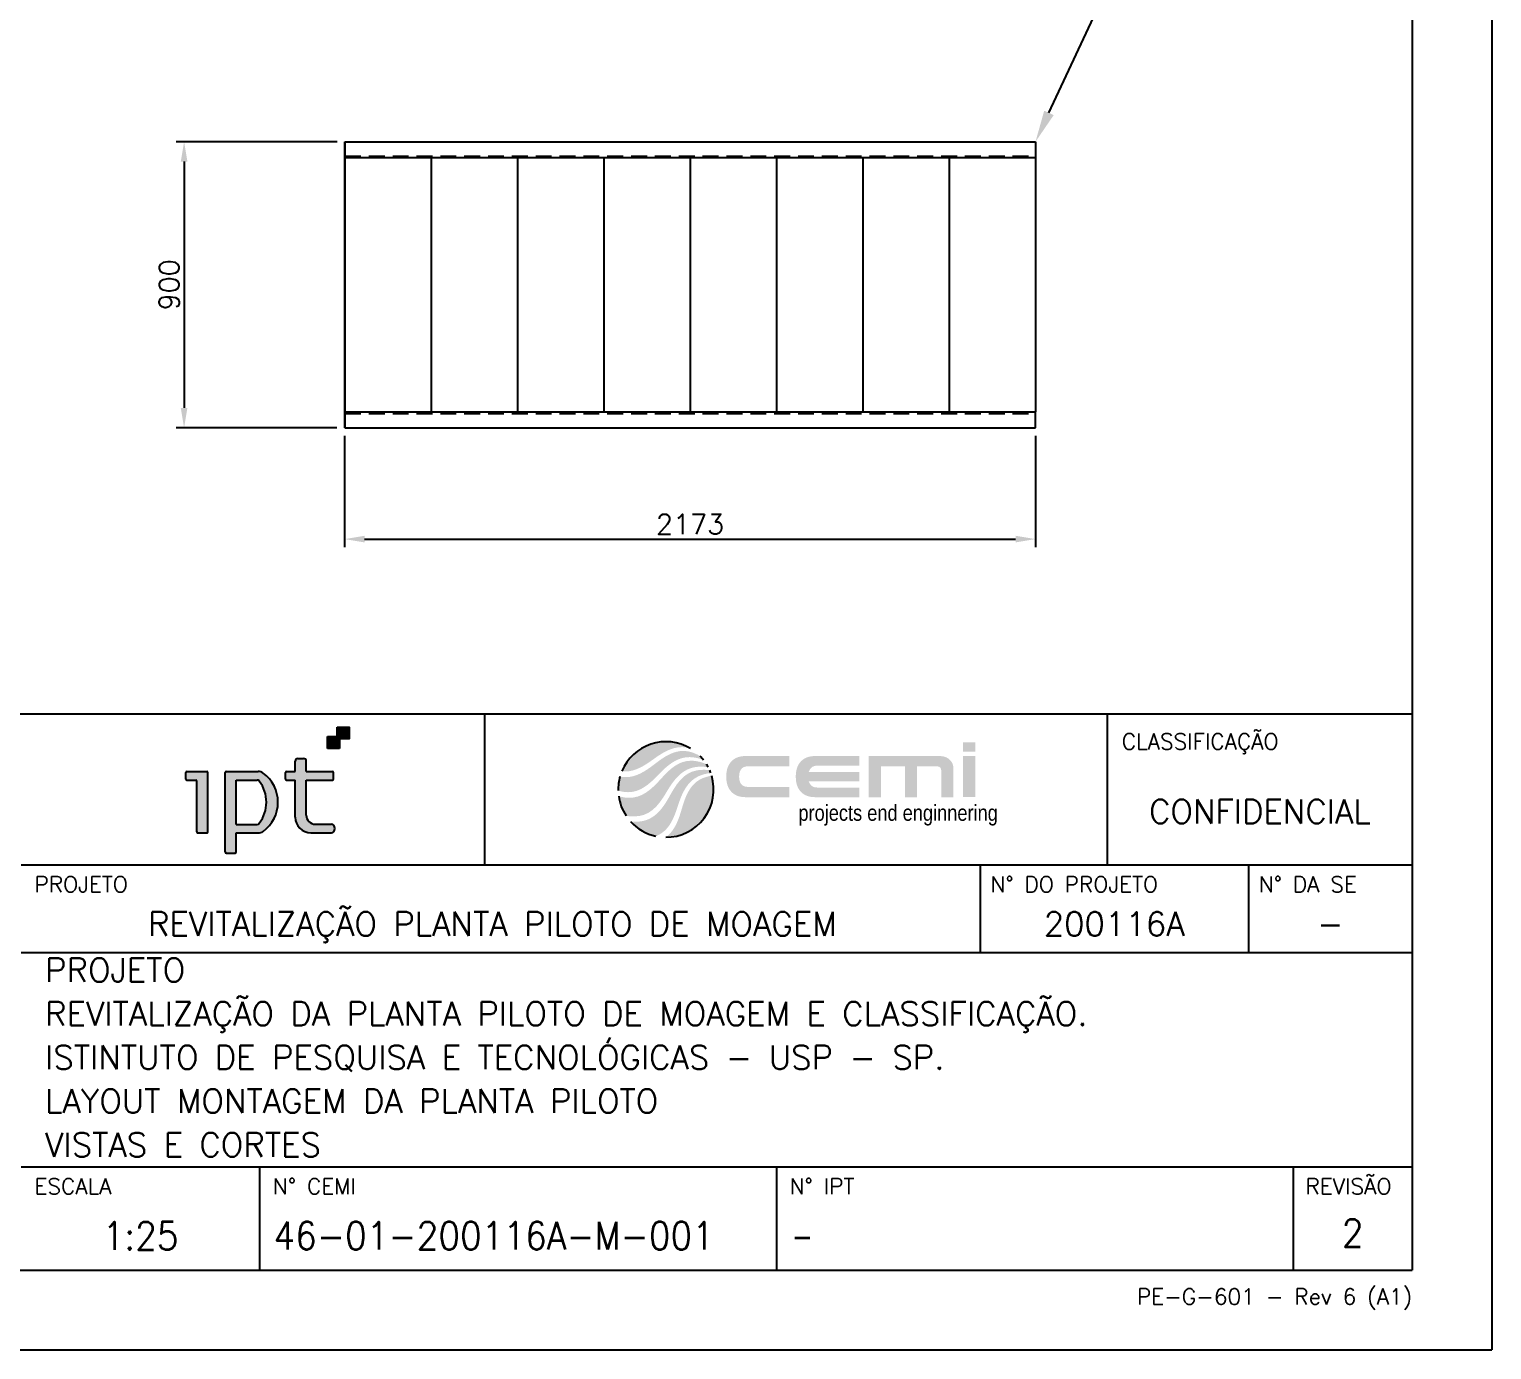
# Model space of a CAD drawing. Extents: x 0 to 21025, y 0 to 14850.
# Drawn here: x 16425 to 21025, y 0 to 4154 of the extents above; entities that cross this region are included whole.
import ezdxf
from ezdxf import colors
from ezdxf.entities.mleader import LeaderData, LeaderLine
from ezdxf.enums import TextEntityAlignment as Align
from ezdxf.math import Vec2, Vec3

# ---------------------------------------------------------------- set-up
doc = ezdxf.new("R2010")
doc.units = 0
doc.header["$LTSCALE"] = 200
doc.header["$MEASUREMENT"] = 0
doc.header["$PDMODE"] = 35
doc.header["$PDSIZE"] = 5
doc.linetypes.add('DASHED2', pattern=[0.375, 0.25, -0.125])
for name, color, linetype in [('#Layer 1', 7, 'Continuous'), ('DIM', 1, 'Continuous'), ('FRL2', 2, 'Continuous'), ('FRL4', 4, 'Continuous'), ('FRL5', 5, 'Continuous'), ('FRL6', 6, 'Continuous'), ('FRL7', 7, 'Continuous'), ('FRR120', 5, 'Continuous'), ('FRR140', 5, 'Continuous'), ('FRR175', 1, 'Continuous'), ('FRR80', 3, 'Continuous'), ('M2', 2, 'Continuous'), ('M4', 4, 'Continuous'), ('M5', 5, 'Continuous'), ('MT2', 1, 'DASHED2')]:
    doc.layers.add(name, color=color, linetype=linetype)
doc.styles.add('Arial Narrow', font='ARIALN.TTF')
doc.styles.add('R120', font='simplex.shx')
doc.styles.add('R140', font='simplex.shx', dxfattribs={"height": 3.5})
doc.styles.add('R80', font='simplex.shx', dxfattribs={"height": 2})
doc.styles.add('ROMANS', font='romans.shx')
doc.dimstyles.new('CEMI-1. 25', dxfattribs={"dimscale": 25, "dimtxt": 2.5, "dimasz": 2.5, "dimexe": 1, "dimexo": 1, "dimtad": 1, "dimdec": 0, "dimtxsty": 'ROMANS', "dimcen": 0, "dimclrd": 1, "dimclre": 1, "dimclrt": 3, "dimadec": 0, "dimazin": 2, "dimtfac": 1, "dimtdec": 0, "dimtmove": 0, "dimatfit": 3, "dimfxl": 1.25, "dimlwd": -1, "dimlwe": -1, "dimarcsym": 1})

# ---------------------------------------------------------------- blocks, each defined once
blk = doc.blocks.new('*D80')
at = {"layer": 'Defpoints', "color": 0, "transparency": 16777216}
for p in [(17418.1, 3800.2), (16912.1, 2900.2), (17417.1, 2900.2)]:
    blk.add_point(p, dxfattribs=at)
at = {"layer": 'DIM', "color": 1, "transparency": 16777216}
for p, q in [((17393.1, 3800.2), (16887.1, 3800.2)), ((16912.1, 3737.7), (16912.1, 2962.7)), ((17392.1, 2900.2), (16887.1, 2900.2))]:
    blk.add_line(p, q, dxfattribs=at)
for points in [[(16901.7, 3737.7), (16922.5, 3737.7), (16912.1, 3800.2)], [(16901.7, 2962.7), (16922.5, 2962.7), (16912.1, 2900.2)]]:
    blk.add_solid(points, dxfattribs=at)
at = {"layer": 'DIM', "color": 3, "transparency": 16777216, "insert": (16865.2, 3350.2), "char_height": 62.5, "attachment_point": 5, "rotation": 90, "style": 'ROMANS'}
blk.add_mtext('900', dxfattribs=at)
blk = doc.blocks.new('*D81')
at = {"layer": 'Defpoints', "color": 0, "transparency": 16777216}
for p in [(17417.1, 2900.2), (19590, 2900.2), (19590, 2550.2)]:
    blk.add_point(p, dxfattribs=at)
at = {"layer": 'DIM', "color": 1, "transparency": 16777216}
for p, q in [((17417.1, 2875.2), (17417.1, 2525.2)), ((19590, 2875.2), (19590, 2525.2)), ((17479.6, 2550.2), (19527.5, 2550.2))]:
    blk.add_line(p, q, dxfattribs=at)
for points in [[(17479.6, 2560.6), (17479.6, 2539.8), (17417.1, 2550.2)], [(19527.5, 2560.6), (19527.5, 2539.8), (19590, 2550.2)]]:
    blk.add_solid(points, dxfattribs=at)
at = {"layer": 'DIM', "color": 3, "transparency": 16777216, "insert": (18503.6, 2597.1), "char_height": 62.5, "attachment_point": 5, "style": 'ROMANS'}
blk.add_mtext('2173', dxfattribs=at)
blk = doc.blocks.new('IPT')
at = {"layer": 'M4'}
h = blk.add_hatch(color=256, dxfattribs=at)
h.dxf.hatch_style = 1
h.paths.add_polyline_path([(31187, 813), (31179.6, 813), (31179.6, 820.4), (31145.1, 820.4), (31145.1, 778.9), (31187, 778.9)])
at = {"layer": 'M5'}
h = blk.add_hatch(color=256, dxfattribs=at)
h.dxf.hatch_style = 1
h.paths.add_polyline_path([(31221.4, 854.5), (31179.6, 854.5), (31179.6, 813), (31221.4, 813)])
h = blk.add_hatch(color=256, dxfattribs=at)
h.dxf.hatch_style = 1
h.paths.add_polyline_path([(31069.4, 666.7), (31162.1, 666.7, 0.414214), (31165.8, 670.4), (31165.8, 693.6, 0.414214), (31162.1, 697.3), (31069.4, 697.3), (31069.4, 733.9, 0.414214), (31060.2, 743.1), (31040, 743.1, 0.414214), (31030.8, 733.9), (31030.8, 697.3), (31000.1, 697.3, 0.414214), (30996.4, 693.6), (30996.4, 670.4, 0.414214), (31000.1, 666.7), (31030.8, 666.7), (31030.8, 535.1, 0.414214), (31086.1, 479.8), (31159.4, 479.8, 0.237956), (31166.9, 483.5, 0.329366), (31166.9, 506.6, 0.237956), (31159.4, 510.4), (31101.7, 510.4, -0.414214), (31069.4, 542.6)])
h = blk.add_hatch(color=256, dxfattribs=at)
h.dxf.hatch_style = 1
h.paths.add_polyline_path([(30720.7, 693.6, 0.414214), (30717, 697.3), (30646.9, 697.3, 0.414214), (30643.2, 693.6), (30643.2, 670.4, 0.414214), (30646.9, 666.7), (30678.4, 666.7, -0.414214), (30682.1, 663), (30682.1, 482.9, 0.414214), (30685.8, 479.2), (30717, 479.2, 0.414214), (30720.7, 482.9)])
h = blk.add_hatch(color=256, dxfattribs=at)
h.dxf.hatch_style = 1
h.paths.add_polyline_path([(30917.3, 691.5, 0.159955), (30899.8, 697.3), (30786.6, 697.3, 0.414214), (30783, 693.6), (30783, 412, 0.414214), (30786.6, 408.3), (30817.9, 408.3, 0.414214), (30821.6, 412), (30821.6, 479.2), (30899.8, 479.2, 0.159955), (30917.3, 485, 0.505672)])
h.paths.add_polyline_path([(30896, 666.7, -0.234095), (30903.3, 663, -0.337494), (30903.3, 513.4, -0.234095), (30896, 509.8), (30821.6, 509.8), (30821.6, 666.7)], flags=16)
at = {"layer": 'M4'}
for p, q in [((31145.1, 820.4), (31179.6, 820.4)), ((31145.1, 778.9), (31145.1, 820.4)), ((31187, 778.9), (31145.1, 778.9)), ((31187, 813), (31187, 778.9))]:
    blk.add_line(p, q, dxfattribs=at)
at = {"layer": 'M5'}
for p, q in [((31030.8, 697.3), (31030.8, 733.9)), ((31040, 743.1), (31060.2, 743.1)), ((31069.4, 697.3), (31069.4, 733.9)), ((30643.2, 670.4), (30643.2, 693.6)), ((30646.9, 697.3), (30717, 697.3)), ((30720.7, 482.9), (30720.7, 693.6)), ((30783, 412), (30783, 693.6)), ((30786.6, 697.3), (30899.8, 697.3)), ((30996.4, 670.4), (30996.4, 693.6)), ((31000.1, 697.3), (31030.8, 697.3)), ((31069.4, 697.3), (31162.1, 697.3)), ((31165.8, 670.4), (31165.8, 693.6)), ((30646.9, 666.7), (30678.4, 666.7)), ((30682.1, 482.9), (30682.1, 663)), ((30821.6, 509.8), (30821.6, 666.7)), ((30821.6, 666.7), (30896, 666.7)), ((31000.1, 666.7), (31030.8, 666.7)), ((31030.8, 535.1), (31030.8, 666.7)), ((31069.4, 666.7), (31162.1, 666.7)), ((31069.4, 542.6), (31069.4, 666.7)), ((30685.8, 479.2), (30717, 479.2)), ((30821.6, 509.8), (30896, 509.8)), ((30821.6, 412), (30821.6, 479.2)), ((30821.6, 479.2), (30899.8, 479.2)), ((31086.1, 479.8), (31159.4, 479.8)), ((31101.7, 510.4), (31159.4, 510.4)), ((30786.6, 408.3), (30817.9, 408.3))]:
    blk.add_line(p, q, dxfattribs=at)
blk.add_lwpolyline([(31179.6, 854.5), (31221.4, 854.5), (31221.4, 813), (31179.6, 813)], close=True, dxfattribs=at)
for centre, radius, start, end in [((31040, 733.9), 9.22, 90, 180), ((31060.2, 733.9), 9.22, 0, 90), ((30646.9, 693.6), 3.69, 90, 180), ((30717, 693.6), 3.69, 0, 90), ((30786.6, 693.6), 3.69, 90, 180), ((30899.8, 667.7), 29.5, 53.6489, 90), ((30841.2, 588.2), 128.2, 306.3511, 53.6489), ((31000.1, 693.6), 3.69, 90, 180), ((31162.1, 693.6), 3.69, 0, 90), ((30646.9, 670.4), 3.69, 180, 270), ((30678.4, 663), 3.69, 0, 90), ((30896, 657.5), 9.22, 37.2985, 90), ((30805.1, 588.2), 123.4, 322.7015, 37.2985), ((31000.1, 670.4), 3.69, 180, 270), ((31162.1, 670.4), 3.69, 270, 0), ((31086.1, 535.1), 55.3, 180, 270), ((31101.7, 542.6), 32.3, 180, 270), ((30685.8, 482.9), 3.69, 180, 270), ((30717, 482.9), 3.69, 270, 0), ((30896, 519), 9.22, 270, 322.7015), ((30899.8, 508.7), 29.5, 270, 306.3511), ((31159.4, 501.1), 9.22, 36.4602, 90), ((31159.4, 489), 9.22, 270, 323.5398), ((31151.2, 495.1), 19.4, 323.5398, 36.4602), ((30786.6, 412), 3.69, 180, 270), ((30817.9, 412), 3.69, 270, 0)]:
    blk.add_arc(centre, radius, start, end, dxfattribs=at)
blk = doc.blocks.new('A1')
at = {"layer": '#Layer 1'}
h = blk.add_hatch(color=34, dxfattribs=at)
edge = h.paths.add_edge_path()
edge.add_spline(control_points=[(742.86, 72.23), (741.8, 72.07), (741.07, 71.67), (740.51, 71.06)], knot_values=[0.7, 0.7, 0.7, 0.7, 0.797804, 0.797804, 0.797804, 0.797804], degree=3, periodic=0)
edge.add_spline(control_points=[(740.51, 71.06), (739.86, 70.35), (739.46, 69.34), (739.1, 68.07)], knot_values=[0.6, 0.6, 0.6, 0.6, 0.7, 0.7, 0.7, 0.7], degree=3, periodic=0)
edge.add_spline(control_points=[(739.1, 68.07), (738.74, 66.8), (738.33, 65.75), (737.65, 65)], knot_values=[0.5, 0.5, 0.5, 0.5, 0.6, 0.6, 0.6, 0.6], degree=3, periodic=0)
edge.add_spline(control_points=[(737.65, 65), (737.48, 64.81), (737.29, 64.64), (737.07, 64.49)], knot_values=[0.422905, 0.422905, 0.422905, 0.422905, 0.5, 0.5, 0.5, 0.5], degree=3, periodic=0)
edge.add_arc((737.11, 70.5), 6.01, 269.6748, 376.7514)
edge = h.paths.add_edge_path()
edge.add_spline(control_points=[(738.59, 68.39), (738.99, 69.66), (739.44, 70.68), (740.15, 71.41)], knot_values=[0, 0, 0, 0, 0.1, 0.1, 0.1, 0.1], degree=3, periodic=0)
edge.add_spline(control_points=[(740.15, 71.41), (740.77, 72.05), (741.6, 72.44), (742.75, 72.58)], knot_values=[0.902181, 0.902181, 0.902181, 0.902181, 1, 1, 1, 1], degree=3, periodic=0)
edge.add_arc((737.11, 70.5), 6.01, 20.2628, 23.7288)
edge.add_spline(control_points=[(742.61, 72.92), (742.32, 72.96), (742.05, 72.98), (741.79, 72.98)], knot_values=[0.181818, 0.181818, 0.181818, 0.181818, 0.26425, 0.26425, 0.26425, 0.26425], degree=3, periodic=0)
edge.add_spline(control_points=[(741.79, 72.98), (739.74, 72.97), (738.72, 71.77), (737.62, 69.76)], knot_values=[0.090909, 0.090909, 0.090909, 0.090909, 0.181818, 0.181818, 0.181818, 0.181818], degree=3, periodic=0)
edge.add_spline(control_points=[(737.62, 69.76), (736.52, 67.75), (735.41, 66.44), (733.27, 66.44)], knot_values=[0, 0, 0, 0, 0.090909, 0.090909, 0.090909, 0.090909], degree=3, periodic=0)
edge.add_spline(control_points=[(733.26, 66.44), (733.07, 66.44), (732.86, 66.45), (732.65, 66.47)], knot_values=[0.834125, 0.834125, 0.834125, 0.834125, 0.909091, 0.909091, 0.909091, 0.909091], degree=3, periodic=0)
edge.add_arc((737.11, 70.5), 6.01, 222.0564, 257.7233)
edge.add_spline(control_points=[(735.83, 64.63), (736.33, 64.82), (736.74, 65.1), (737.08, 65.44)], knot_values=[0.2, 0.2, 0.2, 0.2, 0.287139, 0.287139, 0.287139, 0.287139], degree=3, periodic=0)
edge.add_spline(control_points=[(737.08, 65.44), (737.76, 66.13), (738.19, 67.13), (738.59, 68.39)], knot_values=[0.1, 0.1, 0.1, 0.1, 0.2, 0.2, 0.2, 0.2], degree=3, periodic=0)
edge = h.paths.add_edge_path()
edge.add_spline(control_points=[(736.46, 71.82), (735.19, 70.4), (734.04, 69.45), (732.48, 69.45)], knot_values=[0.909091, 0.909091, 0.909091, 0.909091, 1, 1, 1, 1], degree=3, periodic=0)
edge.add_spline(control_points=[(732.48, 69.45), (732.07, 69.45), (731.63, 69.52), (731.16, 69.66)], knot_values=[0.822307, 0.822307, 0.822307, 0.822307, 0.909091, 0.909091, 0.909091, 0.909091], degree=3, periodic=0)
edge.add_arc((737.11, 70.5), 6.01, 188.0435, 213.445)
edge.add_spline(control_points=[(732.09, 67.19), (732.43, 67.13), (732.75, 67.11), (733.04, 67.11)], knot_values=[0.636364, 0.636364, 0.636364, 0.636364, 0.718285, 0.718285, 0.718285, 0.718285], degree=3, periodic=0)
edge.add_spline(control_points=[(733.04, 67.11), (735, 67.11), (736.05, 68.25), (737.19, 70.19)], knot_values=[0.545455, 0.545455, 0.545455, 0.545455, 0.636364, 0.636364, 0.636364, 0.636364], degree=3, periodic=0)
edge.add_spline(control_points=[(737.19, 70.19), (738.33, 72.13), (739.45, 73.37), (741.52, 73.37)], knot_values=[0.454545, 0.454545, 0.454545, 0.454545, 0.545455, 0.545455, 0.545455, 0.545455], degree=3, periodic=0)
edge.add_spline(control_points=[(741.52, 73.37), (741.8, 73.37), (742.11, 73.34), (742.43, 73.29)], knot_values=[0.371853, 0.371853, 0.371853, 0.371853, 0.454545, 0.454545, 0.454545, 0.454545], degree=3, periodic=0)
edge.add_arc((737.11, 70.5), 6.01, 27.6963, 32.0822)
edge.add_spline(control_points=[(742.2, 73.69), (741.48, 73.99), (740.84, 74.12), (740.27, 74.12)], knot_values=[0.090909, 0.090909, 0.090909, 0.090909, 0.181425, 0.181425, 0.181425, 0.181425], degree=3, periodic=0)
edge.add_spline(control_points=[(740.27, 74.12), (738.81, 74.12), (737.72, 73.24), (736.46, 71.82)], knot_values=[0, 0, 0, 0, 0.090909, 0.090909, 0.090909, 0.090909], degree=3, periodic=0)
edge = h.paths.add_edge_path()
edge.add_spline(control_points=[(735.72, 73.72), (734.44, 72.73), (733.32, 72.05), (732.05, 72.05)], knot_values=[0.9, 0.9, 0.9, 0.9, 1, 1, 1, 1], degree=3, periodic=0)
edge.add_spline(control_points=[(732.05, 72.05), (731.81, 72.05), (731.57, 72.07), (731.32, 72.12)], knot_values=[0.808154, 0.808154, 0.808154, 0.808154, 0.9, 0.9, 0.9, 0.9], degree=3, periodic=0)
edge.add_arc((737.11, 70.5), 6.01, 164.3212, 181.3805)
edge.add_spline(control_points=[(731.1, 70.36), (731.55, 70.22), (731.96, 70.16), (732.35, 70.16)], knot_values=[0.636364, 0.636364, 0.636364, 0.636364, 0.72326, 0.72326, 0.72326, 0.72326], degree=3, periodic=0)
edge.add_spline(control_points=[(732.35, 70.16), (733.76, 70.16), (734.86, 70.99), (736.13, 72.33)], knot_values=[0.545455, 0.545455, 0.545455, 0.545455, 0.636364, 0.636364, 0.636364, 0.636364], degree=3, periodic=0)
edge.add_spline(control_points=[(736.13, 72.33), (737.41, 73.68), (738.56, 74.57), (740.06, 74.57)], knot_values=[0.454545, 0.454545, 0.454545, 0.454545, 0.545455, 0.545455, 0.545455, 0.545455], degree=3, periodic=0)
edge.add_spline(control_points=[(740.06, 74.57), (740.61, 74.57), (741.19, 74.45), (741.84, 74.2)], knot_values=[0.370421, 0.370421, 0.370421, 0.370421, 0.454545, 0.454545, 0.454545, 0.454545], degree=3, periodic=0)
edge.add_arc((737.11, 70.5), 6.01, 38.0311, 44.4394)
edge.add_spline(control_points=[(741.4, 74.71), (740.62, 75.16), (739.92, 75.35), (739.27, 75.35)], knot_values=[0.1, 0.1, 0.1, 0.1, 0.189286, 0.189286, 0.189286, 0.189286], degree=3, periodic=0)
edge.add_spline(control_points=[(739.27, 75.35), (738.08, 75.35), (736.99, 74.72), (735.72, 73.72)], knot_values=[0, 0, 0, 0, 0.1, 0.1, 0.1, 0.1], degree=3, periodic=0)
edge = h.paths.add_edge_path()
edge.add_spline(control_points=[(732.01, 72.77), (733.15, 72.77), (734.23, 73.36), (735.49, 74.28)], knot_values=[0.5, 0.5, 0.5, 0.5, 0.6, 0.6, 0.6, 0.6], degree=3, periodic=0)
edge.add_spline(control_points=[(735.49, 74.28), (736.76, 75.21), (737.88, 75.83), (739.1, 75.83)], knot_values=[0.4, 0.4, 0.4, 0.4, 0.5, 0.5, 0.5, 0.5], degree=3, periodic=0)
edge.add_spline(control_points=[(739.1, 75.83), (739.45, 75.83), (739.81, 75.78), (740.18, 75.67)], knot_values=[0.327958, 0.327958, 0.327958, 0.327958, 0.4, 0.4, 0.4, 0.4], degree=3, periodic=0)
edge.add_arc((737.11, 70.5), 6.01, 59.3232, 157.4615)
edge.add_spline(control_points=[(731.56, 72.8), (731.71, 72.78), (731.86, 72.77), (732.01, 72.77)], knot_values=[0.6, 0.6, 0.6, 0.6, 0.686229, 0.686229, 0.686229, 0.686229], degree=3, periodic=0)
h = blk.add_hatch(color=34, dxfattribs=at)
h.paths.add_polyline_path([(776.01, 75.25), (776.01, 76.45), (774.47, 76.45), (774.47, 75.25)])
h.paths.add_polyline_path([(776.01, 74.71), (774.47, 74.71), (774.47, 69.54), (776.01, 69.54)])
h = blk.add_hatch(color=34, dxfattribs=at)
edge = h.paths.add_edge_path()
edge.add_spline(control_points=[(749.89, 74.71), (748.52, 74.71), (747.15, 74.71), (747.15, 74.71), (747.15, 74.71), (746.35, 74.71), (745.75, 74.48), (745.33, 74.02)], knot_values=[0.857143, 0.857143, 0.857143, 0.857143, 0.892857, 0.892857, 0.892857, 0.892957, 0.964286, 0.964286, 0.964286, 0.964286], degree=3, periodic=0)
edge.add_spline(control_points=[(745.33, 74.02), (744.9, 73.57), (744.69, 72.93), (744.69, 72.12)], knot_values=[0.785714, 0.785714, 0.785714, 0.785714, 0.857143, 0.857143, 0.857143, 0.857143], degree=3, periodic=0)
edge.add_spline(control_points=[(744.69, 72.12), (744.69, 71.31), (744.9, 70.67), (745.33, 70.22)], knot_values=[0.714286, 0.714286, 0.714286, 0.714286, 0.785714, 0.785714, 0.785714, 0.785714], degree=3, periodic=0)
edge.add_spline(control_points=[(745.33, 70.22), (745.75, 69.76), (746.35, 69.53), (747.15, 69.53)], knot_values=[0.642857, 0.642857, 0.642857, 0.642857, 0.714286, 0.714286, 0.714286, 0.714286], degree=3, periodic=0)
edge.add_spline(control_points=[(747.15, 69.53), (747.15, 69.53), (752.63, 69.53), (752.63, 69.53), (752.63, 69.53), (752.63, 69.53), (752.63, 69.86), (752.63, 70.18)], knot_values=[0.535714, 0.535714, 0.535714, 0.535714, 0.607143, 0.607143, 0.607143, 0.607243, 0.642857, 0.642857, 0.642857, 0.642857], degree=3, periodic=0)
edge.add_spline(control_points=[(752.63, 70.18), (752.63, 70.5), (752.63, 70.83), (752.63, 70.83), (752.63, 70.83), (752.63, 70.83), (751.31, 70.83), (749.99, 70.83)], knot_values=[0.464286, 0.464286, 0.464286, 0.464286, 0.5, 0.5, 0.5, 0.5001, 0.535714, 0.535714, 0.535714, 0.535714], degree=3, periodic=0)
edge.add_spline(control_points=[(749.99, 70.83), (748.67, 70.83), (747.35, 70.83), (747.35, 70.83), (747.35, 70.83), (747, 70.83), (746.73, 70.96), (746.54, 71.22)], knot_values=[0.357143, 0.357143, 0.357143, 0.357143, 0.392857, 0.392857, 0.392857, 0.392957, 0.464286, 0.464286, 0.464286, 0.464286], degree=3, periodic=0)
edge.add_spline(control_points=[(746.54, 71.22), (746.39, 71.44), (746.31, 71.74), (746.31, 72.12)], knot_values=[0.285714, 0.285714, 0.285714, 0.285714, 0.357143, 0.357143, 0.357143, 0.357143], degree=3, periodic=0)
edge.add_spline(control_points=[(746.31, 72.12), (746.31, 72.5), (746.39, 72.8), (746.54, 73.02)], knot_values=[0.214286, 0.214286, 0.214286, 0.214286, 0.285714, 0.285714, 0.285714, 0.285714], degree=3, periodic=0)
edge.add_spline(control_points=[(746.54, 73.02), (746.73, 73.28), (747, 73.41), (747.35, 73.41)], knot_values=[0.142857, 0.142857, 0.142857, 0.142857, 0.214286, 0.214286, 0.214286, 0.214286], degree=3, periodic=0)
edge.add_spline(control_points=[(747.35, 73.41), (747.35, 73.41), (752.63, 73.41), (752.63, 73.41), (752.63, 73.41), (752.63, 73.41), (752.63, 73.74), (752.63, 74.06)], knot_values=[0.035714, 0.035714, 0.035714, 0.035714, 0.107143, 0.107143, 0.107143, 0.107243, 0.142857, 0.142857, 0.142857, 0.142857], degree=3, periodic=0)
edge.add_spline(control_points=[(752.63, 74.06), (752.63, 74.38), (752.63, 74.71), (752.63, 74.71), (752.63, 74.71), (751.26, 74.71), (749.89, 74.71)], knot_values=[0.964286, 0.964286, 0.964286, 0.964286, 1, 1, 1, 1.035714, 1.035714, 1.035714, 1.035714], degree=3, periodic=0)
edge = h.paths.add_edge_path()
edge.add_spline(control_points=[(756.1, 73.49), (756.1, 73.49), (761.45, 73.49), (761.45, 73.49), (761.45, 73.49), (761.45, 73.49), (761.45, 73.79), (761.45, 74.1)], knot_values=[0.447368, 0.447368, 0.447368, 0.447368, 0.5, 0.5, 0.5, 0.5001, 0.526316, 0.526316, 0.526316, 0.526316], degree=3, periodic=0)
edge.add_spline(control_points=[(761.45, 74.1), (761.45, 74.4), (761.45, 74.71), (761.45, 74.71), (761.45, 74.71), (761.45, 74.71), (760.06, 74.71), (758.67, 74.71)], knot_values=[0.394737, 0.394737, 0.394737, 0.394737, 0.421053, 0.421053, 0.421053, 0.421153, 0.447368, 0.447368, 0.447368, 0.447368], degree=3, periodic=0)
edge.add_spline(control_points=[(758.67, 74.71), (757.29, 74.71), (755.9, 74.71), (755.9, 74.71), (755.9, 74.71), (755.1, 74.71), (754.49, 74.48), (754.07, 74.02)], knot_values=[0.315789, 0.315789, 0.315789, 0.315789, 0.342105, 0.342105, 0.342105, 0.342205, 0.394737, 0.394737, 0.394737, 0.394737], degree=3, periodic=0)
edge.add_spline(control_points=[(754.07, 74.02), (753.65, 73.57), (753.44, 72.93), (753.44, 72.12)], knot_values=[0.263158, 0.263158, 0.263158, 0.263158, 0.315789, 0.315789, 0.315789, 0.315789], degree=3, periodic=0)
edge.add_spline(control_points=[(753.44, 72.12), (753.44, 71.31), (753.65, 70.67), (754.07, 70.22)], knot_values=[0.210526, 0.210526, 0.210526, 0.210526, 0.263158, 0.263158, 0.263158, 0.263158], degree=3, periodic=0)
edge.add_spline(control_points=[(754.07, 70.22), (754.49, 69.76), (755.1, 69.53), (755.9, 69.53)], knot_values=[0.157895, 0.157895, 0.157895, 0.157895, 0.210526, 0.210526, 0.210526, 0.210526], degree=3, periodic=0)
edge.add_spline(control_points=[(755.9, 69.53), (755.9, 69.53), (761.45, 69.53), (761.45, 69.53), (761.45, 69.53), (761.45, 69.53), (761.45, 69.84), (761.45, 70.14)], knot_values=[0.078947, 0.078947, 0.078947, 0.078947, 0.131579, 0.131579, 0.131579, 0.131679, 0.157895, 0.157895, 0.157895, 0.157895], degree=3, periodic=0)
edge.add_spline(control_points=[(761.45, 70.14), (761.45, 70.45), (761.45, 70.75), (761.45, 70.75), (761.45, 70.75), (761.45, 70.75), (760.11, 70.75), (758.77, 70.75)], knot_values=[0.026316, 0.026316, 0.026316, 0.026316, 0.052632, 0.052632, 0.052632, 0.052732, 0.078947, 0.078947, 0.078947, 0.078947], degree=3, periodic=0)
edge.add_spline(control_points=[(758.77, 70.75), (757.44, 70.75), (756.1, 70.75), (756.1, 70.75)], knot_values=[0, 0, 0, 0, 0.026316, 0.026316, 0.026316, 0.026316], degree=3, periodic=0)
edge.add_spline(control_points=[(756.1, 70.75), (755.82, 70.75), (755.58, 70.83), (755.4, 71)], knot_values=[0.947368, 0.947368, 0.947368, 0.947368, 1, 1, 1, 1], degree=3, periodic=0)
edge.add_spline(control_points=[(755.4, 71), (755.3, 71.08), (755.19, 71.25), (755.07, 71.52)], knot_values=[0.894737, 0.894737, 0.894737, 0.894737, 0.947368, 0.947368, 0.947368, 0.947368], degree=3, periodic=0)
edge.add_spline(control_points=[(755.07, 71.52), (755.07, 71.52), (755.06, 71.54), (755.06, 71.54)], knot_values=[0.842105, 0.842105, 0.842105, 0.842105, 0.894737, 0.894737, 0.894737, 0.894737], degree=3, periodic=0)
edge.add_spline(control_points=[(755.06, 71.54), (755.06, 71.54), (756.66, 71.54), (758.25, 71.54)], knot_values=[0.815789, 0.815789, 0.815789, 0.815789, 0.842105, 0.842105, 0.842105, 0.842105], degree=3, periodic=0)
edge.add_spline(control_points=[(758.25, 71.54), (759.85, 71.54), (761.45, 71.54), (761.45, 71.54), (761.45, 71.54), (761.45, 71.54), (761.45, 71.83), (761.45, 72.13)], knot_values=[0.763158, 0.763158, 0.763158, 0.763158, 0.789474, 0.789474, 0.789474, 0.789574, 0.815789, 0.815789, 0.815789, 0.815789], degree=3, periodic=0)
edge.add_spline(control_points=[(761.45, 72.13), (761.45, 72.42), (761.45, 72.71), (761.45, 72.71), (761.45, 72.71), (761.45, 72.71), (759.85, 72.71), (758.25, 72.71)], knot_values=[0.710526, 0.710526, 0.710526, 0.710526, 0.736842, 0.736842, 0.736842, 0.736942, 0.763158, 0.763158, 0.763158, 0.763158], degree=3, periodic=0)
edge.add_spline(control_points=[(758.25, 72.71), (756.66, 72.71), (755.06, 72.71), (755.06, 72.71), (755.06, 72.71), (755.06, 72.71), (755.06, 72.71), (755.06, 72.71)], knot_values=[0.68421, 0.68421, 0.68421, 0.68421, 0.697368, 0.697368, 0.697368, 0.697468, 0.710526, 0.710526, 0.710526, 0.710526], degree=3, periodic=0)
edge.add_spline(control_points=[(755.06, 72.71), (755.06, 72.71), (755.07, 72.73), (755.07, 72.73)], knot_values=[0.631579, 0.631579, 0.631579, 0.631579, 0.68421, 0.68421, 0.68421, 0.68421], degree=3, periodic=0)
edge.add_spline(control_points=[(755.07, 72.73), (755.2, 73), (755.31, 73.17), (755.4, 73.25)], knot_values=[0.578947, 0.578947, 0.578947, 0.578947, 0.631579, 0.631579, 0.631579, 0.631579], degree=3, periodic=0)
edge.add_spline(control_points=[(755.4, 73.25), (755.58, 73.41), (755.82, 73.49), (756.1, 73.49)], knot_values=[0.526316, 0.526316, 0.526316, 0.526316, 0.578947, 0.578947, 0.578947, 0.578947], degree=3, periodic=0)
edge = h.paths.add_edge_path()
edge.add_spline(control_points=[(771.46, 74.71), (771.46, 74.71), (762.62, 74.71), (762.62, 74.71), (762.62, 74.71), (762.62, 74.71), (762.62, 73.41), (762.62, 72.12)], knot_values=[0.566667, 0.566667, 0.566667, 0.566667, 0.633333, 0.633333, 0.633333, 0.633433, 0.666667, 0.666667, 0.666667, 0.666667], degree=3, periodic=0)
edge.add_spline(control_points=[(762.62, 72.12), (762.62, 70.83), (762.62, 69.53), (762.62, 69.53), (762.62, 69.53), (762.62, 69.53), (763, 69.53), (763.39, 69.53)], knot_values=[0.5, 0.5, 0.5, 0.5, 0.533333, 0.533333, 0.533333, 0.533433, 0.566667, 0.566667, 0.566667, 0.566667], degree=3, periodic=0)
edge.add_spline(control_points=[(763.39, 69.53), (763.77, 69.53), (764.16, 69.53), (764.16, 69.53), (764.16, 69.53), (764.16, 69.53), (764.16, 70.5), (764.16, 71.47)], knot_values=[0.433333, 0.433333, 0.433333, 0.433333, 0.466667, 0.466667, 0.466667, 0.466767, 0.5, 0.5, 0.5, 0.5], degree=3, periodic=0)
edge.add_spline(control_points=[(764.16, 71.47), (764.16, 72.44), (764.16, 73.41), (764.16, 73.41), (764.16, 73.41), (764.16, 73.41), (764.91, 73.41), (765.66, 73.41)], knot_values=[0.366667, 0.366667, 0.366667, 0.366667, 0.4, 0.4, 0.4, 0.4001, 0.433333, 0.433333, 0.433333, 0.433333], degree=3, periodic=0)
edge.add_spline(control_points=[(765.66, 73.41), (766.41, 73.41), (767.16, 73.41), (767.16, 73.41), (767.16, 73.41), (767.16, 73.41), (767.16, 72.44), (767.16, 71.47)], knot_values=[0.3, 0.3, 0.3, 0.3, 0.333333, 0.333333, 0.333333, 0.333433, 0.366667, 0.366667, 0.366667, 0.366667], degree=3, periodic=0)
edge.add_spline(control_points=[(767.16, 71.47), (767.16, 70.5), (767.16, 69.53), (767.16, 69.53), (767.16, 69.53), (767.16, 69.53), (767.54, 69.53), (767.92, 69.53)], knot_values=[0.233333, 0.233333, 0.233333, 0.233333, 0.266667, 0.266667, 0.266667, 0.266767, 0.3, 0.3, 0.3, 0.3], degree=3, periodic=0)
edge.add_spline(control_points=[(767.92, 69.53), (768.31, 69.53), (768.69, 69.53), (768.69, 69.53), (768.69, 69.53), (768.69, 69.53), (768.69, 70.5), (768.69, 71.47)], knot_values=[0.166667, 0.166667, 0.166667, 0.166667, 0.2, 0.2, 0.2, 0.2001, 0.233333, 0.233333, 0.233333, 0.233333], degree=3, periodic=0)
edge.add_spline(control_points=[(768.69, 71.47), (768.69, 72.44), (768.69, 73.41), (768.69, 73.41), (768.69, 73.41), (768.69, 73.41), (769.32, 73.41), (769.95, 73.41)], knot_values=[0.1, 0.1, 0.1, 0.1, 0.133333, 0.133333, 0.133333, 0.133433, 0.166667, 0.166667, 0.166667, 0.166667], degree=3, periodic=0)
edge.add_spline(control_points=[(769.95, 73.41), (770.58, 73.41), (771.21, 73.41), (771.21, 73.41), (771.21, 73.41), (771.56, 73.41), (771.74, 73.23), (771.74, 72.87)], knot_values=[0, 0, 0, 0, 0.033333, 0.033333, 0.033333, 0.033433, 0.1, 0.1, 0.1, 0.1], degree=3, periodic=0)
edge.add_spline(control_points=[(771.74, 72.87), (771.74, 72.87), (771.74, 72.04), (771.74, 71.2)], knot_values=[0.966667, 0.966667, 0.966667, 0.966667, 1, 1, 1, 1], degree=3, periodic=0)
edge.add_spline(control_points=[(771.74, 71.2), (771.74, 70.37), (771.74, 69.53), (771.74, 69.53), (771.74, 69.53), (771.74, 69.53), (772.12, 69.53), (772.51, 69.53)], knot_values=[0.9, 0.9, 0.9, 0.9, 0.933333, 0.933333, 0.933333, 0.933433, 0.966667, 0.966667, 0.966667, 0.966667], degree=3, periodic=0)
edge.add_spline(control_points=[(772.51, 69.53), (772.89, 69.53), (773.28, 69.53), (773.28, 69.53), (773.28, 69.53), (773.28, 69.53), (773.28, 70.43), (773.28, 71.33)], knot_values=[0.833333, 0.833333, 0.833333, 0.833333, 0.866667, 0.866667, 0.866667, 0.866767, 0.9, 0.9, 0.9, 0.9], degree=3, periodic=0)
edge.add_spline(control_points=[(773.28, 71.33), (773.28, 72.23), (773.28, 73.13), (773.28, 73.13), (773.28, 73.13), (773.28, 73.54), (773.14, 73.9), (772.85, 74.2)], knot_values=[0.733333, 0.733333, 0.733333, 0.733333, 0.766667, 0.766667, 0.766667, 0.766767, 0.833333, 0.833333, 0.833333, 0.833333], degree=3, periodic=0)
edge.add_spline(control_points=[(772.85, 74.2), (772.54, 74.54), (772.08, 74.71), (771.46, 74.71)], knot_values=[0.666667, 0.666667, 0.666667, 0.666667, 0.733333, 0.733333, 0.733333, 0.733333], degree=3, periodic=0)
at = {"layer": '#Layer 1', "color": 34, "flags": 128}
blk.add_lwpolyline([(737.07, 64.49, 0.504461), (742.86, 72.23)], format="xyb", dxfattribs=at)
at = {"layer": '#Layer 1', "color": 34}
for start, end in [(59.3232, 157.4615), (38.0311, 44.4394), (27.6963, 32.0822), (164.3212, 181.3805), (20.2628, 23.7288), (188.0435, 213.445), (222.0564, 257.7233)]:
    blk.add_arc((737.11, 70.5), 6.01, start, end, dxfattribs=at)
at = {"layer": 'FRL4', "linetype": 'Continuous'}
for p, q in [((714.33, 61), (714.33, 80)), ((792.67, 61), (792.67, 80)), ((776.62, 61), (776.62, 50)), ((810.38, 61), (810.38, 50)), ((686, 10), (686, 23)), ((751, 23), (751, 10)), ((816, 23), (816, 10))]:
    blk.add_line(p, q, dxfattribs=at)
at = {"layer": 'FRL5'}
for p, q in [((25, 80), (831, 80)), ((656, 61), (831, 61)), ((656, 50), (831, 50)), ((656, 23), (831, 23))]:
    blk.add_line(p, q, dxfattribs=at)
at = {"layer": 'FRL6', "linetype": 'Continuous'}
for p in [(831, 584), (25, 10)]:
    blk.add_line(p, (831, 10), dxfattribs=at)
at = {"layer": 'FRL7', "linetype": 'Continuous'}
for p in [(841, 594), (0, 0)]:
    blk.add_line(p, (841, 0), dxfattribs=at)
at = {"layer": 'DIM', "xscale": 0.03552934200052706, "yscale": 0.03552934200052706, "zscale": 0.03552934200052706}
blk.add_blockref('IPT', (-412.03, 48), dxfattribs=at)
at = {"layer": 'Defpoints', "color": 34, "style": 'Arial Narrow'}
blk.add_text('projects end enginnering', height=2, dxfattribs=at).set_placement((753.77, 66.56))
at = {"layer": 'FRR120', "style": 'R120'}
for tag, p in [('FASE_DO_PROJETO', (659, 46.29)), ('ÁREA_E/OU_SUBÁREA', (659, 40.79)), ('TÍTULO_DO_DESENHO', (659, 35.29)), ('SUBTÍTULO_1_DO_DESENHO', (659, 29.79)), ('SUBTÍTULO_2_DO_DESENHO', (659, 24.29))]:
    blk.add_attdef(tag, p, '', height=3, dxfattribs=at)
at = {"layer": 'FRR140', "style": 'R140', "width": 0.91}
for tag, p in [('NÚMERO_DA_CONTRATADA', (687.72, 12.6)), ('NUMERO_CBMM', (752.89, 12.6))]:
    blk.add_attdef(tag, p, '', height=3.5, dxfattribs=at)
for tag, p in [('REVISÃO', (823.5, 14.68)), ('ESCALA', (671, 14.35))]:
    blk.add_attdef(tag, text='', height=3.5, dxfattribs=at).set_placement(p, align=Align.MIDDLE)
at = {"layer": 'FRR175', "style": 'R120'}
for tag, p in [('CLASSIFICAÇÃO', (811.83, 67.73)), ('PROJETO', (716.31, 53.59)), ('N_PROJ_SE', (793.5, 53.59)), ('SE', (820.69, 53.59))]:
    blk.add_attdef(tag, text='', height=3, dxfattribs=at).set_placement(p, align=Align.MIDDLE_CENTER)
at = {"layer": 'FRR80', "style": 'R80'}
for s, p in [('CLASSIFICAÇÃO', (794.46, 75.54)), ('PROJETO', (657.66, 57.57)), ('N%%D DO PROJETO', (777.93, 57.57)), ('N%%D DA SE', (811.69, 57.57)), ('REVISÃO', (817.58, 19.57)), ('ESCALA', (657.66, 19.57)), ('N%%D CEMI', (687.66, 19.57)), ('N%%D IPT', (752.67, 19.57))]:
    blk.add_text(s, height=2, dxfattribs=at).set_placement(p)
blk.add_text('PE-G-601 - Rev 6 (A1)', height=2, dxfattribs=at).set_placement((830.99, 5.69), align=Align.RIGHT)
for tag, p in [('8A_REV', (476, 77.07)), ('EMIS.', (486, 77.07)), ('PROJ.', (585, 77.07)), ('DES.', (597, 77.07)), ('VER.', (609, 77.07)), ('APR.', (621, 77.07)), ('AUT.', (633.01, 77.07)), ('7A_REV', (476, 71.37)), ('EMIS.', (486, 71.37)), ('PROJ.', (585, 71.37)), ('DES.', (597, 71.37)), ('VER.', (609, 71.37)), ('APR.', (621, 71.37)), ('AUT.', (633.01, 71.37)), ('6A_REV', (476, 65.67)), ('EMIS.', (486, 65.67)), ('PROJ.', (585, 65.67)), ('DES.', (597, 65.67)), ('VER.', (609, 65.67)), ('APR.', (621, 65.67)), ('AUT.', (633.01, 65.67)), ('5A_REV', (476, 59.97)), ('EMIS.', (486, 59.97)), ('PROJ.', (585, 59.97)), ('DES.', (597, 59.97)), ('VER.', (609, 59.97)), ('APR.', (621, 59.97)), ('AUT.', (633.01, 59.97)), ('4A_REV', (476, 54.27)), ('EMIS.', (486, 54.27)), ('PROJ.', (585, 54.27)), ('DES.', (597, 54.27)), ('VER.', (609, 54.27)), ('APR.', (621, 54.27)), ('AUT.', (633.01, 54.27)), ('3A_REV', (476, 48.57)), ('EMIS.', (486, 48.57)), ('PROJ.', (585, 48.57)), ('DES.', (597, 48.57)), ('VER.', (609, 48.57)), ('APR.', (621, 48.57)), ('AUT.', (633.01, 48.57)), ('2A_REV', (476, 42.87)), ('EMIS.', (486, 42.87)), ('PROJ.', (585, 42.87)), ('DES.', (597, 42.87)), ('VER.', (609, 42.87)), ('APR.', (621, 42.87)), ('AUT.', (633.01, 42.87)), ('1a_REV', (476, 37.17)), ('EMIS.', (486, 37.17)), ('PROJ.', (585, 37.17)), ('DES.', (597, 37.17)), ('VER.', (609, 37.17)), ('APR.', (621, 37.17)), ('AUT.', (633.01, 37.17))]:
    blk.add_attdef(tag, text='', height=2, dxfattribs=at).set_placement(p, align=Align.MIDDLE)
for p in [(492.61, 76.08), (492.61, 70.38), (492.61, 64.68), (492.61, 58.98), (492.61, 53.28), (492.61, 47.58), (492.61, 41.88), (492.61, 36.18)]:
    blk.add_attdef('DESCRIÇÃO_DA_REVISÃO', p, '', height=2, dxfattribs=at)
at = {"layer": 'FRR80', "style": 'R80', "width": 0.85}
for p in [(648, 77.07), (648, 71.37), (648, 65.67), (648, 59.97), (648, 54.27), (648, 48.57), (648, 42.87), (648, 37.17)]:
    blk.add_attdef('DATA', text='', height=2, dxfattribs=at).set_placement(p, align=Align.MIDDLE)

msp = doc.modelspace()

# ---------------------------------------------------------------- linework, layer by layer
at = {"layer": 'DIM'}
for p, q in [((17689.5, 3750.2), (17689.5, 2950.2)), ((17961, 3750.2), (17961, 2950.2)), ((18232.5, 3750.2), (18232.5, 2950.2)), ((18504, 3750.2), (18504, 2950.2)), ((18775.5, 3750.2), (18775.5, 2950.2)), ((19047, 3750.2), (19047, 2950.2)), ((19318.5, 3750.2), (19318.5, 2950.2)), ((19590, 3750.2), (19590, 2950.2))]:
    msp.add_line(p, q, dxfattribs=at)
at = {"layer": 'M4'}
for p, q in [((17417.1, 3800.2), (17417.1, 2900.2)), ((17418.1, 3800.2), (19590, 3800.2)), ((17418.1, 3800.2), (17418.1, 2900.2)), ((19590, 3800.2), (19590, 3750.2)), ((17418.1, 3750.2), (19590, 3750.2)), ((17418.1, 2950.2), (19590, 2950.2)), ((19590, 2900.2), (19590, 2950.2)), ((17418.1, 2900.2), (19590, 2900.2))]:
    msp.add_line(p, q, dxfattribs=at)
at = {"layer": 'MT2'}
for p, q in [((17418.1, 3755.2), (19590, 3755.2)), ((17418.1, 2945.2), (19590, 2945.2))]:
    msp.add_line(p, q, dxfattribs=at)

# ---------------------------------------------------------------- block references
at = {"layer": 'M2'}
ref = msp.add_blockref('A1', (0, 0), dxfattribs=dict(at, xscale=25, yscale=25, zscale=25))
ref.add_attrib('CLASSIFICAÇÃO', 'CONFIDENCIAL', dxfattribs={"layer": 'FRR175', "height": 75, "style": 'R120'}).set_placement((20295.8, 1693.3), align=Align.MIDDLE_CENTER)
ref.add_attrib('PROJETO', 'REVITALIZAÇÃO PLANTA PILOTO DE MOAGEM ', dxfattribs={"layer": 'FRR175', "height": 75, "style": 'R120'}).set_placement((17907.7, 1339.7), align=Align.MIDDLE_CENTER)
ref.add_attrib('N_PROJ_SE', '200116A', dxfattribs={"layer": 'FRR175', "height": 75, "style": 'R120'}).set_placement((19837.5, 1339.7), align=Align.MIDDLE_CENTER)
ref.add_attrib('SE', '-', dxfattribs={"layer": 'FRR175', "height": 75, "style": 'R120'}).set_placement((20517.3, 1339.7), align=Align.MIDDLE_CENTER)
ref.add_attrib('FASE_DO_PROJETO', 'PROJETO', (16475, 1157.3), dxfattribs={"layer": 'FRR120', "height": 75, "style": 'R120'})
ref.add_attrib('ÁREA_E/OU_SUBÁREA', 'REVITALIZAÇÃO DA PLANTA PILOTO DE MOAGEM E CLASSIFICAÇÃO. ', (16475, 1019.8), dxfattribs={"layer": 'FRR120', "height": 75, "style": 'R120'})
ref.add_attrib('TÍTULO_DO_DESENHO', 'ISTINTUTO DE PESQUISA E TECNOLÓGICAS - USP - SP.', (16475, 882.3), dxfattribs={"layer": 'FRR120', "height": 75, "style": 'R120'})
ref.add_attrib('SUBTÍTULO_1_DO_DESENHO', 'LAYOUT MONTAGEM DA PLANTA PILOTO', (16475, 744.8), dxfattribs={"layer": 'FRR120', "height": 75, "style": 'R120'})
ref.add_attrib('SUBTÍTULO_2_DO_DESENHO', 'VISTAS E CORTES', (16475, 607.3), dxfattribs={"layer": 'FRR120', "height": 75, "style": 'R120'})
ref.add_attrib('ESCALA', '1:25', dxfattribs={"layer": 'FRR140', "height": 87.5, "style": 'R140', "width": 0.91}).set_placement((16775, 358.6), align=Align.MIDDLE)
ref.add_attrib('NÚMERO_DA_CONTRATADA', '46-01-200116A-M-001', (17193.1, 314.9), dxfattribs={"layer": 'FRR140', "height": 87.5, "style": 'R140', "width": 0.91})
ref.add_attrib('NUMERO_VALE', '-', (18822.2, 314.9), dxfattribs={"layer": 'FRR140', "height": 87.5, "style": 'R140', "width": 0.7})
ref.add_attrib('REVISÃO', '2', dxfattribs={"layer": 'FRR140', "height": 87.5, "style": 'R140', "width": 0.91}).set_placement((20587.5, 367), align=Align.MIDDLE)

# ---------------------------------------------------------------- dimensions: what is measured, and where the dimension line sits
at = {"layer": 'DIM'}
dim = msp.add_linear_dim(base=(16912.1, 2900.2), p1=(17418.1, 3800.2), p2=(17417.1, 2900.2), angle=90, dimstyle='CEMI-1. 25', dxfattribs=at)
dim.commit()
dim.dimension.update_dxf_attribs({"geometry": '*D80', "text_midpoint": (16865.2, 3350.2)})
dim = msp.add_linear_dim(base=(19590, 2550.2), p1=(17417.1, 2900.2), p2=(19590, 2900.2), dimstyle='CEMI-1. 25', dxfattribs=at)
dim.commit()
dim.dimension.update_dxf_attribs({"geometry": '*D81', "text_midpoint": (18503.6, 2597.1)})

# ---------------------------------------------------------------- leaders
at = {"layer": 'FRL2'}
ml = msp.add_multileader_mtext('Standard', dxfattribs=at)
ml.set_content('01', color=3)
ml.set_leader_properties(color=1)
ml.build(insert=Vec2(0, 0))
ml.multileader.update_dxf_attribs({"text_left_attachment_type": 6, "text_right_attachment_type": 6, "dogleg_length": 50, "arrow_head_size": 100})
ctx = ml.context
ctx.base_point, ctx.char_height, ctx.arrow_head_size, ctx.landing_gap_size, ctx.plane_origin = Vec3(19913.9, 4387.5), 100, 100, 0.09, Vec3(19590, 3800.2)
ctx.left_attachment, ctx.right_attachment = 6, 6
notes = []
notes.append((ctx, [(0, (1, 1, 0), (19863.9, 4387.5), (1, 0), 50, [(0, [(19590, 3800.2)], 0, [])])]))
ctx.mtext.insert, ctx.mtext.flow_direction = Vec3(19914, 4507.5), 5
for ctx, leaders in notes:
    for number, flags, end, landing, length, lines in leaders:
        leader = LeaderData()
        leader.index, (leader.has_last_leader_line, leader.has_dogleg_vector, leader.attachment_direction) = number, flags
        leader.last_leader_point, leader.dogleg_vector, leader.dogleg_length = Vec3(end), Vec3(landing), length
        for number, points, colour, breaks in lines:
            line = LeaderLine()
            line.index, line.vertices, line.color, line.breaks = number, Vec3.list(points), colors.encode_raw_color(colour), breaks
            leader.lines.append(line)
        ctx.leaders.append(leader)

doc.saveas('drawing.dxf')
